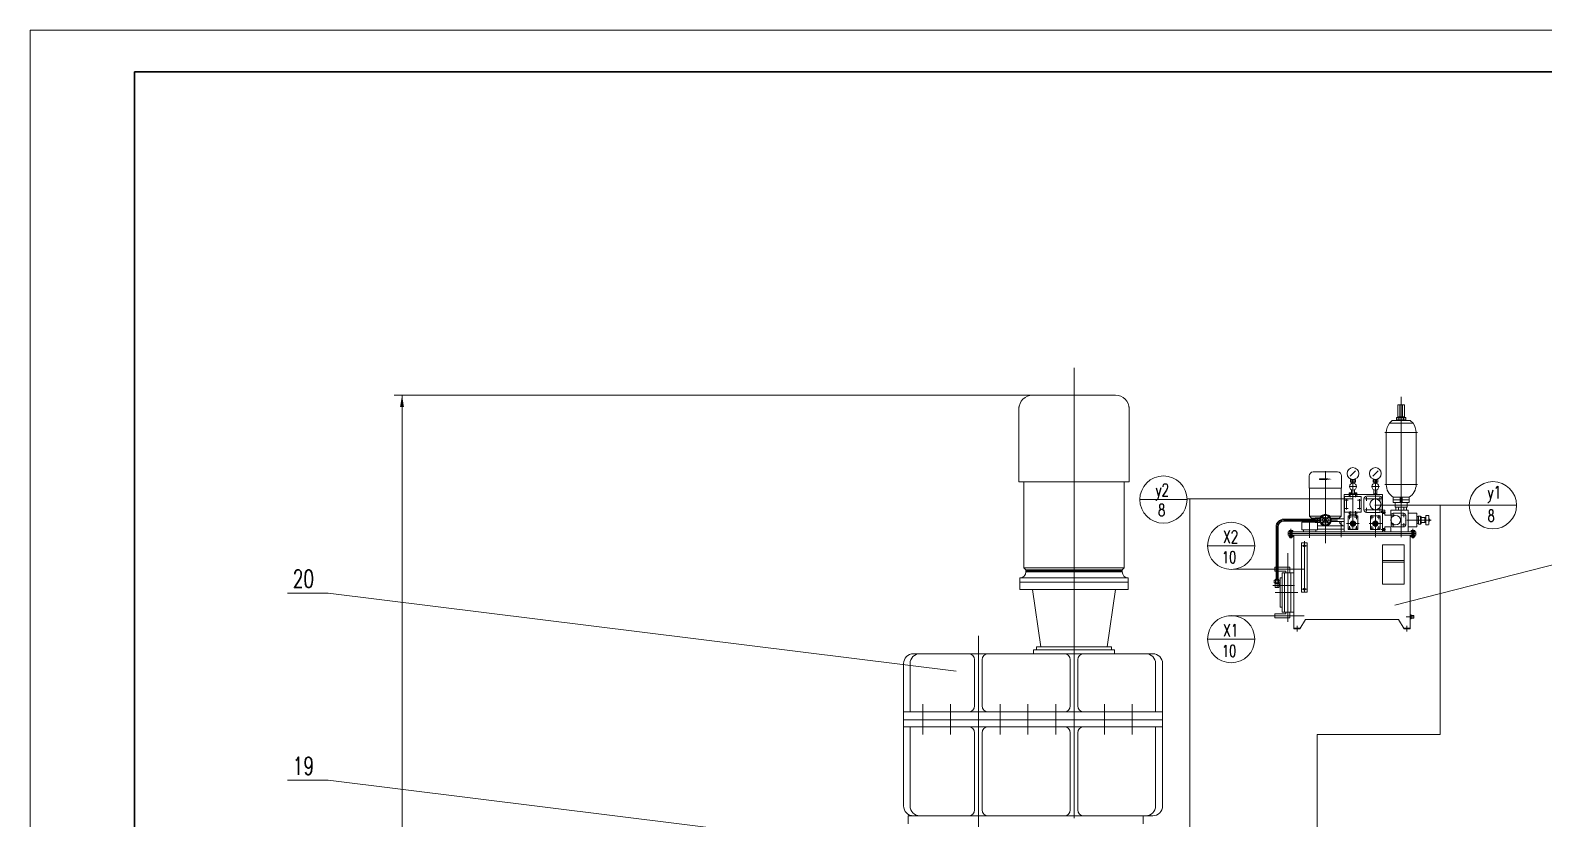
# Model space of a CAD drawing. Header units: millimetres. Extents: x -4 to 1185, y 4 to 845.
# Drawn here: x -4.2 to 358.7, y 656.1 to 845.2 of the extents above; entities that cross this region are included whole.
import ezdxf

# ---------------------------------------------------------------- set-up
doc = ezdxf.new("R2010")
doc.units = ezdxf.units.MM
doc.header["$LTSCALE"] = 20
for name, pattern in [('DASHDOT-M', [25, 20, -2, 1, -2]), ('DASHDOT-S', [13.5, 10, -1.5, 0.5, -1.5]), ('HIDDEN-M', [4.5, 3, -1.5]), ('LL$0$DASHDOT-M', [25, 20, -2, 1, -2]), ('LL$0$DASHDOT-S', [13.5, 10, -1.5, 0.5, -1.5]), ('YL-1$0$DASHDOT-M', [25, 20, -2, 1, -2]), ('YOU$0$DASHDOT-M', [25, 20, -2, 1, -2]), ('YOU$0$HIDDEN-M', [4.5, 3, -1.5])]:
    doc.linetypes.add(name, pattern=pattern)
doc.layers.get('0').update_dxf_attribs({"lineweight": 18})
for name, color, linetype, lineweight in [('A1', 4, 'Continuous', 18), ('DIM_TEXT', 7, 'Continuous', 18), ('LL$0$A1', 7, 'Continuous', 18), ('M1', 7, 'Continuous', 18), ('S1', 7, 'Continuous', 18), ('YL-1$0$A1', 7, 'Continuous', 18), ('YOU$0$A1', 7, 'Continuous', 18), ('剖面线层', 4, 'Continuous', 18), ('粗实线层', 7, 'Continuous', 35)]:
    doc.layers.add(name, color=color, linetype=linetype, lineweight=lineweight)
doc.styles.add('HZ', font='romand.shx', dxfattribs={"width": 0.7, "bigfont": 'hz.shx'})
doc.styles.add('ROMANS', font='romans.shx', dxfattribs={"width": 0.7, "bigfont": 'gbcbig.shx'})
doc.dimstyles.get("Standard").update_dxf_attribs({"dimtxt": 9, "dimasz": 2.5, "dimexe": 2, "dimexo": 0.5, "dimgap": 0.7, "dimtad": 1, "dimdec": 3, "dimrnd": 1, "dimdsep": 46, "dimtxsty": 'ROMANS', "dimcen": 0.09, "dimdle": 5, "dimadec": 0, "dimazin": 0, "dimtfac": 1, "dimtdec": 3, "dimtmove": 2, "dimatfit": 3, "dimfxl": 0, "dimtolj": 1, "dimarcsym": 0})

# ---------------------------------------------------------------- blocks, each defined once
blk = doc.blocks.new('*X3')
at = {"color": 0, "linetype": 'Continuous'}
for p, q in [((842.5, 562), (842.8, 562.3)), ((842.9, 562), (842.5, 562.3)), ((842.7, 562), (843, 562.3)), ((843, 562), (842.7, 562.3)), ((842.9, 562), (843.2, 562.3)), ((843.2, 562), (842.9, 562.3)), ((843.1, 562), (843.4, 562.3)), ((843.4, 562), (843.1, 562.3)), ((843.2, 562), (843.6, 562.3)), ((843.6, 562), (843.2, 562.3)), ((843.4, 562), (843.7, 562.3)), ((843.7, 562), (843.4, 562.3)), ((843.6, 562), (843.9, 562.3)), ((843.9, 562), (843.6, 562.3)), ((843.8, 562), (844.1, 562.3)), ((844.1, 562), (843.8, 562.3)), ((843.9, 562), (844.3, 562.3)), ((844.3, 562), (844, 562.3)), ((844.1, 562), (844.4, 562.3)), ((844.5, 562), (844.1, 562.3)), ((844.3, 562), (844.6, 562.3)), ((844.6, 562), (844.3, 562.3)), ((844.5, 562), (844.8, 562.3)), ((844.8, 562), (844.5, 562.3)), ((844.7, 562), (845, 562.3)), ((845, 562), (844.7, 562.3)), ((844.8, 562), (845.1, 562.3)), ((845.2, 562), (844.8, 562.3)), ((845, 562), (845.3, 562.3)), ((845.3, 562), (845, 562.3)), ((845.2, 562), (845.5, 562.3)), ((845.5, 562), (845.2, 562.3)), ((845.4, 562), (845.7, 562.3)), ((845.7, 562), (845.4, 562.3)), ((845.5, 562), (845.9, 562.3)), ((845.9, 562), (845.5, 562.3)), ((845.7, 562), (846, 562.3)), ((846, 562), (845.7, 562.3)), ((845.9, 562), (846.2, 562.3)), ((846.2, 562), (845.9, 562.3)), ((846.1, 562), (846.4, 562.3)), ((846.4, 562), (846.1, 562.3)), ((846.2, 562), (846.6, 562.3)), ((846.6, 562), (846.3, 562.3)), ((846.4, 562), (846.7, 562.3)), ((846.7, 562), (846.4, 562.3)), ((846.6, 562), (846.9, 562.3)), ((846.9, 562), (846.6, 562.3)), ((846.8, 562), (847.1, 562.3)), ((847.1, 562), (846.8, 562.3)), ((846.9, 562), (847.3, 562.3)), ((847.1, 562), (847.4, 562.3))]:
    blk.add_line(p, q, dxfattribs=at)
blk = doc.blocks.new('JI9')
at = {"layer": 'S1', "linetype": 'Continuous'}
blk.add_hatch(color=4, dxfattribs=at).paths.add_polyline_path([(8.3, 0), (4.4, -0.6), (4.4, 0.6)], flags=0)
at = {"color": 4, "linetype": 'Continuous'}
for p, q in [((0, -0.2), (0.3, 0.2)), ((0.3, -0.2), (0, 0.2)), ((0, 0), (0.1, 0.2)), ((0.2, -0.2), (0.5, 0.2)), ((0.5, -0.2), (0.2, 0.2)), ((0.2, -0.2), (0, 0))]:
    blk.add_line(p, q, dxfattribs=at)
at = {"layer": 'S1', "color": 4, "linetype": 'Continuous'}
for p, q in [((5.2, 0.2), (0, 0.2)), ((0, -0.2), (0, 0.2)), ((4.9, -0.2), (0, -0.2))]:
    blk.add_line(p, q, dxfattribs=at)
blk.add_blockref('*X3', (-842.4, -562.1), dxfattribs=at)
blk = doc.blocks.new('*X7')
at = {"layer": 'DIM_TEXT', "linetype": 'Continuous', "transparency": 16777216}
for points in [[(84.97, 757.67), (85.44, 754.83), (84.5, 754.83)], [(84.97, 128.19), (85.44, 131.02), (84.5, 131.02)]]:
    blk.add_hatch(color=0, dxfattribs=at).paths.add_polyline_path(points, flags=0)
at = {"layer": 'DIM_TEXT', "color": 0, "linetype": 'Continuous', "transparency": 16777216}
for p, q in [((245.62, 757.67), (83.08, 757.67)), ((84.97, 757.67), (84.97, 128.19)), ((166.06, 128.19), (83.08, 128.19))]:
    blk.add_line(p, q, dxfattribs=at)
at = {"layer": 'DIM_TEXT', "color": 0, "linetype": 'Continuous', "transparency": 16777216, "insert": (81.95, 442.93), "char_height": 5.096, "width": 25.9881, "attachment_point": 5, "rotation": 90, "style": 'HZ'}
blk.add_mtext('~13500', dxfattribs=at)

msp = doc.modelspace()

# ---------------------------------------------------------------- hatches: boundary and pattern name
at = {"linetype": 'Continuous'}
for points in [[(313.6052, 739.5251), (313.355, 739.1748), (313.2549, 739.2749)], [(318.984, 739.5251), (318.7338, 739.1748), (318.6337, 739.2749)]]:
    msp.add_hatch(color=4, dxfattribs=at).paths.add_polyline_path(points, flags=0)

# ---------------------------------------------------------------- linework, layer by layer
at = {"color": 4, "linetype": 'Continuous'}
for p, q in [((323.6951, 755.3723), (323.6951, 752.4619)), ((325.3465, 755.3723), (323.6951, 755.3723)), ((325.3465, 755.3723), (323.6951, 755.3723)), ((324.1642, 752.4619), (324.1642, 755.3723)), ((324.8774, 752.4619), (324.8774, 755.3723)), ((325.3465, 752.4619), (325.3465, 755.3723)), ((322.3713, 751.5977), (321.6859, 750.9233)), ((326.6703, 751.5977), (322.3713, 751.5977)), ((323.3765, 751.5977), (323.3765, 752.283)), ((323.3765, 752.283), (324.5208, 752.283)), ((323.3765, 751.9403), (324.5208, 751.9403)), ((323.6951, 752.4619), (325.3465, 752.4619)), ((323.6951, 751.5977), (325.3465, 751.5977)), ((323.9494, 751.5977), (323.9494, 752.4619)), ((325.6651, 752.283), (324.5208, 752.283)), ((325.6651, 751.9403), (324.5208, 751.9403)), ((325.0922, 751.5977), (325.0922, 752.4619)), ((325.6651, 751.5977), (325.6651, 752.283)), ((327.3557, 750.9233), (326.6703, 751.5977)), ((320.9349, 748.7274), (320.9349, 736.2455)), ((321.6578, 750.9233), (327.3557, 750.9233)), ((328.1067, 736.2455), (328.1067, 748.7274)), ((302.463, 738.3099), (302.463, 735.4094)), ((309.275, 739.283), (303.4361, 739.283)), ((310.2481, 735.4094), (310.2481, 738.3099)), ((312.317, 738.2369), (313.6052, 739.5251)), ((313.6052, 739.5251), (312.317, 738.2369)), ((312.4657, 737.4429), (312.389, 737.3987)), ((312.389, 737.3987), (312.389, 736.8832)), ((312.389, 736.8832), (312.4657, 736.839)), ((312.9611, 737.4429), (312.4657, 737.4429)), ((312.4657, 736.839), (312.9611, 736.839)), ((312.6308, 737.4429), (313.2914, 737.4429)), ((312.6751, 737.3987), (312.6751, 736.8832)), ((312.678, 737.4429), (312.678, 736.4993)), ((313.4565, 737.4429), (312.9611, 737.4429)), ((312.9611, 736.839), (313.4565, 736.839)), ((313.2442, 736.4993), (313.2442, 737.4429)), ((313.2471, 737.3987), (313.2471, 736.8832)), ((313.5332, 737.3987), (313.4565, 737.4429)), ((313.4565, 736.839), (313.5332, 736.8832)), ((313.5332, 736.8832), (313.5332, 737.3987)), ((318.984, 739.5251), (317.6958, 738.2369)), ((317.6958, 738.2369), (318.984, 739.5251)), ((317.8445, 737.4429), (317.7678, 737.3987)), ((317.7678, 737.3987), (317.7678, 736.8832)), ((317.7678, 736.8832), (317.8445, 736.839)), ((318.3399, 737.4429), (317.8445, 737.4429)), ((317.8445, 736.839), (318.3399, 736.839)), ((318.0096, 737.4429), (318.6702, 737.4429)), ((318.0539, 737.3987), (318.0539, 736.8832)), ((318.0568, 737.4429), (318.0568, 736.4993)), ((318.8353, 737.4429), (318.3399, 737.4429)), ((318.3399, 736.839), (318.8353, 736.839)), ((318.623, 736.4993), (318.623, 737.4429)), ((318.6259, 737.3987), (318.6259, 736.8832)), ((318.912, 737.3987), (318.8353, 737.4429)), ((318.8353, 736.839), (318.912, 736.8832)), ((318.912, 736.8832), (318.912, 737.3987)), ((302.463, 735.4094), (310.2481, 735.4094)), ((302.5809, 728.667), (302.5809, 735.4094)), ((310.1301, 728.667), (310.1301, 735.4094)), ((320.0385, 733.857), (310.8379, 733.857)), ((310.8379, 733.857), (310.8379, 724.8924)), ((312.9611, 733.3852), (310.9558, 733.3852)), ((310.9558, 733.3852), (310.9558, 729.6106)), ((312.3241, 733.3852), (311.9703, 733.3852)), ((312.0174, 734.2345), (312.0174, 733.857)), ((312.0174, 734.2345), (312.6308, 734.2345)), ((312.0174, 733.857), (313.9047, 733.857)), ((312.0174, 733.857), (312.0174, 733.3852)), ((312.5836, 734.0458), (312.5836, 735.01)), ((312.9611, 734.0458), (312.5836, 734.0458)), ((312.6308, 734.2345), (312.6308, 733.857)), ((312.6308, 734.0458), (312.6308, 733.857)), ((312.678, 734.0458), (312.678, 733.857)), ((313.3386, 734.0458), (312.9611, 734.0458)), ((313.9519, 733.3852), (312.9611, 733.3852)), ((313.2442, 733.857), (313.2442, 734.0458)), ((313.2914, 734.2345), (313.9047, 734.2345)), ((313.2914, 734.2345), (313.2914, 733.857)), ((313.2914, 733.857), (313.2914, 734.0458)), ((313.3386, 734.0458), (313.3386, 735.01)), ((314.9664, 733.3852), (313.5981, 733.3852)), ((313.9047, 734.2345), (313.9047, 733.857)), ((313.9047, 733.857), (313.9047, 733.3852)), ((314.9664, 733.3852), (314.9664, 729.6106)), ((317.9624, 734.0458), (317.9624, 735.01)), ((318.3399, 734.0458), (317.9624, 734.0458)), ((318.0096, 734.0458), (318.0096, 733.857)), ((318.0096, 733.857), (318.6702, 733.857)), ((318.0568, 734.0458), (318.0568, 733.857)), ((318.7174, 734.0458), (318.3399, 734.0458)), ((318.623, 733.857), (318.623, 734.0458)), ((318.6702, 733.857), (318.6702, 734.0458)), ((318.7174, 734.0458), (318.7174, 735.01)), ((320.0385, 724.8924), (320.0385, 733.857)), ((326.4081, 733.1965), (322.6335, 733.1965)), ((322.6335, 733.1965), (322.6335, 731.9697)), ((324.288, 731.9697), (324.288, 733.1965)), ((324.7536, 731.9697), (324.7536, 733.1965)), ((326.4081, 731.9697), (326.4081, 733.1965)), ((312.9611, 729.6106), (310.9558, 729.6106)), ((312.0174, 729.1388), (312.0174, 729.6106)), ((314.9664, 729.6106), (312.9611, 729.6106)), ((313.9047, 729.1388), (313.9047, 729.6106)), ((320.0385, 730.0824), (320.0385, 724.8924)), ((320.6047, 730.0824), (320.0385, 730.0824)), ((320.0385, 729.7286), (320.0385, 729.3039)), ((320.6047, 730.0824), (320.6047, 728.9029)), ((320.6047, 729.3039), (320.6047, 729.7286)), ((326.1722, 730.0824), (322.0201, 730.0824)), ((322.0201, 730.0824), (322.0201, 728.9029)), ((322.6335, 732.5831), (326.4081, 732.5831)), ((326.4081, 731.9697), (322.6335, 731.9697)), ((323.1053, 731.9697), (323.1053, 730.7902)), ((323.1053, 730.7902), (325.9363, 730.7902)), ((323.2759, 730.0824), (323.2759, 730.7902)), ((325.7658, 730.7902), (323.2759, 730.7902)), ((323.8839, 730.0824), (323.8839, 730.7902)), ((325.1578, 730.0824), (325.1578, 730.7902)), ((325.7658, 730.0824), (325.7658, 730.7902)), ((325.9363, 730.7902), (325.9363, 731.9697)), ((326.1722, 724.8924), (326.1722, 730.0824)), ((328.2954, 729.3747), (326.1722, 729.3747)), ((326.1722, 729.3747), (326.1722, 726.0719)), ((328.2954, 726.0719), (328.2954, 729.3747)), ((294.5195, 713.3484), (294.5195, 726.0719)), ((294.9913, 713.3484), (294.9913, 726.0719)), ((303.8767, 727.9592), (296.4068, 727.9592)), ((303.8767, 727.4874), (296.4068, 727.4874)), ((300.6936, 727.2515), (300.6936, 725.3642)), ((304.4682, 727.2515), (300.6936, 727.2515)), ((302.5809, 728.667), (305.3324, 728.667)), ((303.0528, 728.1951), (302.5809, 728.667)), ((303.8671, 728.1951), (303.0528, 728.1951)), ((303.0528, 727.9592), (303.0528, 728.1951)), ((303.0528, 727.4874), (303.0528, 727.2515)), ((303.8767, 728.0536), (303.7255, 728.0536)), ((303.8767, 727.393), (303.7255, 727.393)), ((304.4682, 725.3642), (304.4682, 727.2515)), ((304.4682, 726.3078), (310.8379, 726.3078)), ((307.3787, 728.667), (310.1301, 728.667)), ((309.6583, 728.1951), (307.665, 728.1951)), ((310.8379, 728.0536), (307.7077, 728.0536)), ((310.8379, 727.393), (307.7077, 727.393)), ((309.6583, 728.1951), (310.1301, 728.667)), ((309.6583, 728.0536), (309.6583, 728.1951)), ((312.0174, 729.1388), (313.9047, 729.1388)), ((322.0201, 728.9029), (320.6047, 728.9029)), ((320.6047, 726.0719), (320.6047, 724.8924)), ((320.6047, 726.0719), (322.0201, 726.0719)), ((322.0201, 726.0719), (322.0201, 724.8924)), ((326.1722, 726.0719), (328.2954, 726.0719)), ((328.5785, 726.874), (328.5785, 728.5726)), ((328.6965, 726.7561), (328.6965, 728.6905)), ((329.1683, 726.7561), (329.1683, 728.6905)), ((329.2863, 727.1335), (329.2863, 728.3131)), ((330.2299, 728.3131), (330.2299, 727.1335)), ((330.2771, 727.4874), (330.2771, 727.9592)), ((330.4658, 728.8557), (330.4658, 726.5909)), ((297.3909, 724.8924), (297.3909, 724.5149)), ((297.3909, 724.5149), (297.3909, 724.8924)), ((304.2795, 724.8924), (297.3909, 724.8924)), ((301.5193, 724.5149), (297.3909, 724.5149)), ((297.3909, 724.5149), (297.3909, 724.1374)), ((297.3909, 724.1374), (297.3909, 724.5149)), ((297.3909, 724.5149), (297.8627, 724.5149)), ((298.8063, 724.1374), (297.3909, 724.1374)), ((297.6627, 725.1606), (297.7211, 725.1943)), ((297.6627, 724.9207), (297.6627, 725.1606)), ((298.0986, 724.9207), (297.6627, 724.9207)), ((297.6627, 724.1037), (297.7211, 724.1374)), ((297.6627, 723.7748), (297.6627, 724.1037)), ((297.7211, 723.7411), (297.6627, 723.7748)), ((297.7211, 725.1943), (298.4761, 725.1943)), ((297.7211, 724.1374), (298.0986, 724.1374)), ((298.0986, 723.7411), (297.7211, 723.7411)), ((297.7589, 724.9207), (297.7589, 724.8924)), ((297.7589, 724.8924), (298.4383, 724.8924)), ((297.8627, 723.7411), (297.8627, 723.4769)), ((297.8627, 723.4769), (298.3345, 723.4769)), ((297.8627, 723.4769), (297.8922, 723.4474)), ((297.8807, 725.1606), (297.8807, 724.9207)), ((297.8807, 724.1037), (297.8807, 723.7748)), ((297.8922, 723.7411), (297.8922, 723.4769)), ((297.8922, 723.4769), (297.8922, 723.4474)), ((297.8922, 723.4474), (298.305, 723.4474)), ((298.5345, 724.9207), (298.0986, 724.9207)), ((298.4761, 723.7411), (298.0986, 723.7411)), ((298.305, 723.7411), (298.305, 723.4769)), ((298.305, 723.4769), (298.305, 723.4474)), ((298.305, 723.4474), (298.3345, 723.4769)), ((298.3165, 725.1606), (298.3165, 724.9207)), ((298.3165, 724.1037), (298.3165, 723.7748)), ((298.3345, 723.4769), (298.3345, 723.7411)), ((298.4383, 724.8924), (298.4383, 724.9207)), ((298.4761, 725.1943), (298.5345, 725.1606)), ((298.4761, 724.1374), (298.5345, 724.1037)), ((298.5345, 723.7748), (298.4761, 723.7411)), ((298.5345, 725.1606), (298.5345, 724.9207)), ((298.5345, 724.1037), (298.5345, 723.7748)), ((298.8063, 724.1374), (298.8063, 710.3601)), ((302.0147, 722.2501), (300.5993, 722.2501)), ((300.5993, 722.2501), (300.5993, 710.4545)), ((304.4682, 725.3642), (300.6936, 725.3642)), ((300.6936, 724.8924), (304.4682, 724.8924)), ((301.101, 724.8924), (301.101, 725.3642)), ((303.6425, 724.8924), (301.5193, 724.8924)), ((318.3399, 724.5149), (301.5193, 724.5149)), ((302.0147, 710.4545), (302.0147, 722.2501)), ((304.0609, 724.8924), (304.0609, 725.3642)), ((310.8379, 725.5765), (304.4682, 725.5765)), ((328.0595, 724.8924), (304.4682, 724.8924)), ((310.8379, 724.8924), (320.0385, 724.8924)), ((324.5208, 724.5149), (317.0188, 724.5149)), ((320.0385, 725.2462), (320.0385, 725.6709)), ((320.0385, 724.8924), (320.6047, 724.8924)), ((320.6047, 725.6709), (320.6047, 725.2462)), ((322.0201, 724.8924), (326.1722, 724.8924)), ((327.1159, 724.5149), (324.5208, 724.5149)), ((326.644, 724.1374), (328.0595, 724.1374)), ((326.644, 724.1374), (326.644, 704.5095)), ((326.9743, 725.1943), (326.9159, 725.1606)), ((326.9159, 725.1606), (326.9159, 724.9207)), ((326.9159, 724.9207), (327.3518, 724.9207)), ((326.9743, 724.1374), (326.9159, 724.1037)), ((326.9159, 724.1037), (326.9159, 723.7748)), ((326.9159, 723.7748), (326.9743, 723.7411)), ((327.7292, 725.1943), (326.9743, 725.1943)), ((327.3518, 724.1374), (326.9743, 724.1374)), ((326.9743, 723.7411), (327.3518, 723.7411)), ((327.0121, 724.8924), (327.0121, 724.9207)), ((327.6915, 724.8924), (327.0121, 724.8924)), ((327.1159, 723.4769), (327.1159, 723.7411)), ((327.5877, 723.4769), (327.1159, 723.4769)), ((327.1453, 723.4474), (327.1159, 723.4769)), ((327.1338, 725.1606), (327.1338, 724.9207)), ((327.1338, 724.1037), (327.1338, 723.7748)), ((327.1453, 723.7411), (327.1453, 723.4769)), ((327.1453, 723.4769), (327.1453, 723.4474)), ((327.5582, 723.4474), (327.1453, 723.4474)), ((327.3518, 724.9207), (327.7876, 724.9207)), ((327.3518, 723.7411), (327.7292, 723.7411)), ((327.5582, 723.7411), (327.5582, 723.4769)), ((327.5877, 723.4769), (327.5582, 723.4474)), ((327.5582, 723.4769), (327.5582, 723.4474)), ((327.5697, 725.1606), (327.5697, 724.9207)), ((327.5697, 724.1037), (327.5697, 723.7748)), ((328.0595, 724.5149), (327.5877, 724.5149)), ((327.5877, 723.7411), (327.5877, 723.4769)), ((327.7876, 725.1606), (327.7292, 725.1943)), ((327.7876, 724.1037), (327.7292, 724.1374)), ((327.7292, 723.7411), (327.7876, 723.7748)), ((327.7876, 724.9207), (327.7876, 725.1606)), ((327.7876, 723.7748), (327.7876, 724.1037)), ((328.0595, 724.5149), (328.0595, 724.8924)), ((328.0595, 724.1374), (328.0595, 724.5149)), ((320.0385, 721.7783), (325.2286, 721.7783)), ((320.0385, 721.7783), (320.0385, 712.3418)), ((325.2286, 721.7783), (325.2286, 712.3418)), ((294.2532, 716.3995), (294.5195, 716.3995)), ((294.2532, 716.3995), (294.2532, 715.4558)), ((294.2532, 715.4558), (294.5195, 715.4558)), ((294.9913, 716.3995), (297.7919, 716.3995)), ((294.9913, 715.4558), (296.8483, 715.4558)), ((295.9754, 715.0784), (295.9754, 705.6419)), ((298.8063, 715.0784), (295.9754, 715.0784)), ((296.5416, 715.0784), (296.5416, 705.6419)), ((296.8483, 715.0784), (296.8483, 715.4558)), ((297.7919, 715.0784), (297.7919, 716.3995)), ((298.0986, 715.0784), (298.0986, 705.6419)), ((320.0385, 718.0589), (325.2286, 718.0589)), ((320.0385, 717.6217), (325.2286, 717.6217)), ((294.1892, 713.3484), (294.1016, 713.2979)), ((294.1016, 713.2979), (294.1016, 712.7007)), ((294.1016, 712.7007), (294.1892, 712.6501)), ((294.7554, 713.3484), (294.1892, 713.3484)), ((294.1892, 712.6501), (294.7554, 712.6501)), ((295.2272, 712.6501), (294.2836, 712.6501)), ((294.2836, 712.4833), (294.2836, 711.5397)), ((294.2836, 712.4833), (295.2272, 712.4833)), ((294.2836, 711.5397), (295.2272, 711.5397)), ((294.3669, 712.4833), (294.3669, 712.6501)), ((294.4285, 712.939), (294.4285, 713.5361)), ((294.4285, 713.5361), (295.0823, 713.5361)), ((294.4285, 712.7007), (294.4285, 713.2979)), ((295.3216, 713.3484), (294.7554, 713.3484)), ((294.7554, 712.6501), (295.3216, 712.6501)), ((295.0823, 712.939), (295.0823, 713.5361)), ((295.0823, 712.7007), (295.0823, 713.2979)), ((295.1439, 712.4833), (295.1439, 712.6501)), ((295.2272, 711.5397), (295.2272, 712.4833)), ((295.5036, 712.3418), (295.2272, 712.3418)), ((295.5036, 712.2975), (295.2272, 712.2975)), ((295.5036, 711.7255), (295.2272, 711.7255)), ((295.5036, 711.6812), (295.2272, 711.6812)), ((295.4092, 713.2979), (295.3216, 713.3484)), ((295.3216, 712.6501), (295.4092, 712.7007)), ((295.4092, 712.7007), (295.4092, 713.2979)), ((295.5036, 713.8988), (295.5036, 706.8214)), ((295.9754, 713.8988), (295.5036, 713.8988)), ((295.5036, 713.6629), (295.5036, 707.0574)), ((295.9754, 706.8214), (295.9754, 713.8988)), ((320.0385, 712.3418), (325.2286, 712.3418)), ((298.8063, 710.3601), (298.8063, 701.6314)), ((302.0147, 710.4545), (300.5993, 710.4545)), ((294.2532, 704.3208), (294.2532, 705.2644)), ((294.2532, 705.2644), (296.8483, 705.2644)), ((294.2532, 704.3208), (297.7919, 704.3208)), ((295.5036, 706.8214), (295.9754, 706.8214)), ((298.8063, 705.6419), (295.9754, 705.6419)), ((296.8483, 705.6419), (296.8483, 705.2644)), ((297.7919, 705.6419), (297.7919, 704.3208)), ((326.8799, 705.0049), (326.644, 705.0049)), ((326.644, 704.7926), (326.8799, 704.7926)), ((326.644, 704.5095), (326.644, 701.6314)), ((326.644, 704.2264), (326.8799, 704.2264)), ((326.644, 704.0141), (326.8799, 704.0141)), ((326.8799, 704.0141), (326.8799, 705.0049)), ((327.5877, 704.8398), (326.8799, 704.8398)), ((326.8799, 704.8398), (326.8799, 704.1792)), ((326.8799, 704.1792), (327.5877, 704.1792)), ((327.5877, 704.1792), (327.5877, 704.8398)), ((300.2218, 701.6314), (298.8063, 701.6314)), ((300.2218, 701.6314), (301.5429, 703.9196)), ((301.5429, 703.9196), (323.9074, 703.9196)), ((325.2286, 701.6314), (323.9074, 703.9196)), ((326.644, 701.6314), (325.2286, 701.6314))]:
    msp.add_line(p, q, dxfattribs=at)
at = {"color": 1, "linetype": 'Continuous'}
for p, q in [((324.5208, 724.8924), (324.5208, 757.2587)), ((312.9611, 734.904), (312.9611, 737.4655)), ((312.9611, 737.4429), (312.9611, 731.4979)), ((312.9611, 734.8361), (312.9611, 736.6526)), ((318.3399, 734.904), (318.3399, 737.4655)), ((318.3399, 737.4429), (318.3399, 732.7122)), ((318.3399, 734.8361), (318.3399, 736.6526)), ((313.8208, 735.7443), (312.0514, 735.7443)), ((312.0528, 735.7443), (313.8694, 735.7443)), ((312.1364, 735.7443), (313.9086, 735.7443)), ((312.3241, 734.3158), (312.3241, 733.1965)), ((312.9611, 732.9927), (312.9611, 736.1763)), ((312.9611, 728.8348), (312.9611, 734.0834)), ((313.5981, 734.3158), (313.5981, 733.1965)), ((319.1996, 735.7443), (317.4303, 735.7443)), ((317.4316, 735.7443), (319.2482, 735.7443)), ((317.5152, 735.7443), (319.2874, 735.7443)), ((318.3399, 732.9927), (318.3399, 736.1763)), ((318.3399, 723.6532), (318.3399, 733.857)), ((311.6648, 732.5005), (311.1198, 732.5005)), ((311.6648, 730.4953), (311.1198, 730.4953)), ((311.3923, 732.2528), (311.3923, 732.773)), ((311.3923, 732.2528), (311.3923, 730.2228)), ((311.64, 732.5005), (311.8298, 732.5005)), ((311.64, 730.4953), (311.8333, 730.4953)), ((312.3241, 728.6717), (312.3241, 729.8575)), ((313.5981, 728.6717), (313.5981, 729.8575)), ((314.0613, 732.5005), (314.8024, 732.5005)), ((314.0808, 730.4953), (314.8024, 730.4953)), ((314.5299, 732.2528), (314.5299, 732.773)), ((314.5299, 732.2528), (314.5299, 730.2228)), ((315.9619, 732.819), (316.3771, 732.819)), ((315.9619, 730.1768), (316.3771, 730.1768)), ((319.3307, 732.819), (316.1695, 732.819)), ((316.1695, 730.1768), (319.3307, 730.1768)), ((320.7953, 729.5162), (319.7282, 729.5162)), ((296.4068, 727.7233), (303.6652, 727.7233)), ((317.4691, 726.874), (320.0385, 726.874)), ((322.3551, 728.9029), (322.7703, 728.9029)), ((322.3551, 726.5437), (322.7703, 726.5437)), ((322.5627, 729.1105), (322.5627, 728.6953)), ((322.5627, 726.3361), (322.5627, 726.7513)), ((325.3654, 728.9029), (324.9502, 728.9029)), ((325.3654, 726.5437), (324.9502, 726.5437)), ((325.1578, 726.3361), (325.1578, 726.7513)), ((320.7953, 725.4585), (319.7282, 725.4585))]:
    msp.add_line(p, q, dxfattribs=at)
at = {"color": 1, "linetype": 'DASHDOT-S'}
for p, q in [((324.5208, 744.0673), (324.5208, 751.9563)), ((320.5764, 748.7274), (328.4653, 748.7274)), ((324.5208, 732.301), (324.5208, 740.19)), ((320.5764, 736.2455), (328.4653, 736.2455)), ((302.5809, 723.4871), (302.5809, 727.2412)), ((310.1301, 723.6208), (310.1301, 727.4922)), ((298.0986, 723.6572), (298.0986, 725.6485)), ((327.3518, 723.6572), (327.3518, 725.6485)), ((300.5993, 721.5424), (302.0147, 721.5424)), ((301.307, 721.2569), (301.307, 721.8278)), ((301.0216, 711.1622), (301.5925, 711.1622))]:
    msp.add_line(p, q, dxfattribs=at)
at = {"color": 1, "linetype": 'DASHDOT-M'}
for p, q in [((306.3555, 739.4482), (306.3555, 724.0195)), ((306.3555, 722.2242), (306.3555, 729.6739)), ((324.5208, 723.6532), (324.5208, 729.4478)), ((294.7554, 711.5397), (294.7554, 726.0719)), ((301.307, 710.4545), (301.307, 722.6694)), ((297.3201, 719.7966), (297.3201, 710.3601)), ((298.2944, 715.9277), (293.1279, 715.9277)), ((298.9479, 712.0115), (293.7892, 712.0115)), ((297.3201, 712.8004), (297.3201, 703.3638)), ((299.7082, 710.3601), (294.3054, 710.3601)), ((300.5993, 711.1622), (302.0147, 711.1622)), ((298.2944, 704.7926), (293.1279, 704.7926)), ((325.7479, 704.5095), (327.5877, 704.5095)), ((299.5848, 702.3801), (299.5848, 701.0205)), ((325.8655, 702.3801), (325.8655, 701.0205))]:
    msp.add_line(p, q, dxfattribs=at)
at = {"color": 6, "linetype": 'Continuous'}
for p, q in [((312.1614, 734.2345), (312.1614, 734.0458)), ((312.3241, 733.9526), (312.1614, 734.0458)), ((312.2501, 734.2345), (312.2501, 734.0458)), ((312.4869, 734.0458), (312.3241, 733.9526)), ((312.3982, 734.2345), (312.3982, 734.0458)), ((312.4869, 734.2345), (312.4869, 734.0458)), ((313.4353, 734.2345), (313.4353, 734.0458)), ((313.5981, 733.9526), (313.4353, 734.0458)), ((313.524, 734.2345), (313.524, 734.0458)), ((313.7608, 734.0458), (313.5981, 733.9526)), ((313.6721, 734.2345), (313.6721, 734.0458)), ((313.7608, 734.2345), (313.7608, 734.0458)), ((314.4709, 733.857), (313.9047, 733.857)), ((318.6938, 733.857), (317.986, 733.857)), ((318.6702, 733.857), (318.0096, 733.857)), ((318.623, 733.857), (318.0568, 733.857)), ((310.8379, 731.1204), (310.8379, 730.5543)), ((320.6047, 729.7286), (320.0385, 729.7286)), ((310.8379, 728.0772), (310.8379, 727.3694)), ((310.8379, 728.0536), (310.8379, 727.393)), ((310.8379, 728.0064), (310.8379, 727.4402)), ((320.0385, 729.3039), (320.6047, 729.3039)), ((312.678, 724.8924), (313.2442, 724.8924)), ((320.0385, 725.6709), (320.6047, 725.6709)), ((320.6047, 725.2462), (320.0385, 725.2462))]:
    msp.add_line(p, q, dxfattribs=at)
at = {"color": 1, "linetype": 'YL-1$0$DASHDOT-M'}
for p, q in [((314.4665, 726.8742), (311.4514, 726.8742)), ((319.8453, 726.874), (316.8302, 726.874))]:
    msp.add_line(p, q, dxfattribs=at)
at = {"color": 6, "linetype": 'HIDDEN-M'}
for p, q in [((297.8155, 724.8924), (297.8155, 724.1374)), ((297.8627, 724.8924), (297.8627, 724.1374)), ((297.8627, 724.68), (298.3345, 724.68)), ((297.8922, 724.68), (297.8922, 724.1374)), ((298.0986, 724.1374), (298.4761, 724.1374)), ((298.305, 724.68), (298.305, 724.1374)), ((298.3345, 724.1374), (298.3345, 724.8924)), ((298.3817, 724.1374), (298.3817, 724.8924)), ((303.2887, 725.4349), (303.2887, 725.4349)), ((304.2795, 724.5149), (303.6425, 724.5149)), ((327.0687, 724.1374), (327.0687, 724.8924)), ((327.1159, 724.1374), (327.1159, 724.8924)), ((327.5877, 724.68), (327.1159, 724.68)), ((327.1453, 724.68), (327.1453, 724.1374)), ((327.7292, 724.1374), (327.3518, 724.1374)), ((327.5582, 724.68), (327.5582, 724.1374)), ((327.5877, 724.8924), (327.5877, 724.1374)), ((327.6349, 724.8924), (327.6349, 724.1374)), ((327.6915, 724.9207), (327.6915, 724.8924)), ((300.3035, 701.7729), (298.9479, 701.7729)), ((326.5025, 701.7729), (325.1468, 701.7729))]:
    msp.add_line(p, q, dxfattribs=at)
at = {"color": 7, "linetype": 'Continuous'}
for p, q in [((326.644, 704.8398), (326.8799, 704.8398)), ((326.644, 704.1792), (326.8799, 704.1792))]:
    msp.add_line(p, q, dxfattribs=at)
at = {"color": 4, "linetype": 'Continuous'}
for centre, radius in [((312.9611, 738.881), 1.4155), ((318.3399, 738.881), 1.4155), ((312.9611, 726.874), 0.2123), ((318.3399, 726.874), 0.2123), ((318.3399, 726.8738), 0.2123), ((323.1997, 727.7233), 1.1324), ((301.307, 721.5424), 0.2595), ((301.307, 711.1622), 0.2595)]:
    msp.add_circle(centre, radius, dxfattribs=at)
for centre, radius, start, end in [((324.5208, 748.7274), 3.5859, 142.238915, 180), ((324.5208, 748.7274), 3.5859, 0, 37.761085), ((303.4361, 738.3099), 0.9731, 90, 180), ((309.275, 738.3099), 0.9731, 0, 90), ((312.5321, 737.1897), 0.2532, 55.615753, 124.384247), ((312.5321, 737.0922), 0.2532, 235.615753, 304.384247), ((312.9611, 736.4963), 0.9466, 72.412046, 107.587954), ((312.9611, 737.7856), 0.9466, 252.412046, 287.587954), ((313.3901, 737.1897), 0.2532, 55.615753, 124.384247), ((313.3901, 737.0922), 0.2532, 235.615753, 304.384247), ((317.9109, 737.1897), 0.2532, 55.615753, 124.384247), ((317.9109, 737.0922), 0.2532, 235.615753, 304.384247), ((318.3399, 736.4963), 0.9466, 72.412046, 107.587954), ((318.3399, 737.7856), 0.9466, 252.412046, 287.587954), ((318.7689, 737.1897), 0.2532, 55.615753, 124.384247), ((318.7689, 737.0922), 0.2532, 235.615753, 304.384247), ((312.9611, 735.7443), 0.8257, 90, 270), ((312.9611, 735.7443), 0.8257, 270, 90), ((318.3399, 735.7443), 0.8257, 90, 270), ((318.3399, 735.7443), 0.8257, 270, 90), ((324.5208, 736.2455), 3.5859, 180, 238.243136), ((324.5208, 736.2455), 3.5859, 301.756864, 0), ((296.4068, 726.0719), 1.8873, 90, 180), ((296.4068, 726.0719), 1.4155, 90, 180), ((311.0738, 727.7233), 1.4155, 193.493399, 260.405932), ((297.7717, 725.0014), 0.1929, 55.615753, 124.384247), ((297.7717, 723.9445), 0.1929, 55.615753, 124.384247), ((297.7717, 723.934), 0.1929, 235.615753, 304.384247), ((298.0986, 724.4731), 0.7212, 72.412046, 107.587954), ((298.0986, 724.4623), 0.7212, 252.412046, 287.587954), ((298.4255, 725.0014), 0.1929, 55.615753, 124.384247), ((298.4255, 723.9445), 0.1929, 55.615753, 124.384247), ((298.4255, 723.934), 0.1929, 235.615753, 304.384247), ((327.0249, 725.0014), 0.1929, 55.615753, 124.384247), ((327.0249, 723.9445), 0.1929, 55.615753, 124.384247), ((327.0249, 723.934), 0.1929, 235.615753, 304.384247), ((327.3518, 724.4731), 0.7212, 72.412046, 107.587954), ((327.3518, 724.4623), 0.7212, 252.412046, 287.587954), ((327.6787, 725.0014), 0.1929, 55.615753, 124.384247), ((327.6787, 723.9445), 0.1929, 55.615753, 124.384247), ((327.6787, 723.934), 0.1929, 235.615753, 304.384247), ((294.2651, 713.059), 0.2894, 55.615753, 124.384247), ((294.2651, 712.9395), 0.2894, 235.615753, 304.384247), ((294.7554, 712.2666), 1.0818, 72.412046, 107.587954), ((294.7554, 713.7319), 1.0818, 252.412046, 287.587954), ((295.2457, 713.059), 0.2894, 55.615753, 124.384247), ((295.2457, 712.9395), 0.2894, 235.615753, 304.384247)]:
    msp.add_arc(centre, radius, start, end, dxfattribs=at)
at = {"color": 6, "linetype": 'Continuous'}
for centre, radius, start, end in [((312.2057, 734.1644), 0.1267, 249.499218, 290.500782), ((312.3241, 734.2549), 0.2218, 250.50271, 289.49729), ((312.4425, 734.1644), 0.1267, 249.499218, 290.500782), ((313.4797, 734.1644), 0.1267, 249.499218, 290.500782), ((313.5981, 734.2549), 0.2218, 250.50271, 289.49729), ((313.7165, 734.1644), 0.1267, 249.499218, 290.500782)]:
    msp.add_arc(centre, radius, start, end, dxfattribs=at)
at = {"color": 1, "linetype": 'DASHDOT-M'}
msp.add_arc((296.4068, 726.0719), 1.6514, 90, 180, dxfattribs=at)
at = {"color": 6, "linetype": 'HIDDEN-M'}
for centre in [(298.0986, 723.4162), (327.3518, 723.4162)]:
    msp.add_arc(centre, 0.7212, 72.412046, 107.587954, dxfattribs=at)
at = {"layer": 'A1', "color": 1, "linetype": 'DASHDOT-M'}
for p, q in [((246.0922, 656.2222), (246.0922, 764.2361)), ((223.1485, 643.4799), (223.1485, 699.94)), ((209.8244, 676.3104), (209.8244, 683.5637)), ((216.4728, 676.3104), (216.4728, 683.5637)), ((228.3941, 676.3104), (228.3941, 683.5637)), ((235.0425, 676.3104), (235.0425, 683.5637)), ((241.6909, 676.3104), (241.6909, 683.5637)), ((253.383, 676.3104), (253.383, 683.5637)), ((260.0314, 676.3104), (260.0314, 683.5637)), ((223.1485, 530.1852), (223.1485, 656.8231))]:
    msp.add_line(p, q, dxfattribs=at)
at = {"layer": 'A1', "color": 4, "linetype": 'Continuous'}
for p, q in [((232.8811, 754.8344), (232.8811, 736.8579)), ((256.0005, 757.6654), (236.1838, 757.6654)), ((259.3033, 736.8579), (259.3033, 754.8344)), ((232.8811, 736.8579), (259.3033, 736.8579)), ((234.0606, 716.2391), (234.0606, 736.8579)), ((258.1237, 716.2391), (258.1237, 736.8579)), ((234.0606, 716.2391), (258.1237, 716.2391)), ((234.5324, 715.7673), (234.0606, 716.2391)), ((257.6519, 715.7673), (234.5324, 715.7673)), ((234.5324, 715.2955), (234.5324, 715.7673)), ((234.5324, 715.5314), (257.6519, 715.5314)), ((257.6519, 715.2955), (234.5324, 715.2955)), ((257.6519, 715.7673), (258.1237, 716.2391)), ((257.6519, 715.7673), (258.1237, 716.2391)), ((257.6519, 715.2955), (257.6519, 715.7673)), ((257.6519, 715.2955), (257.6519, 715.7673)), ((233.117, 713.88), (259.0674, 713.88)), ((233.117, 712.842), (233.117, 713.88)), ((259.0674, 712.842), (233.117, 712.842)), ((259.0674, 712.842), (233.117, 712.842)), ((233.117, 712.842), (233.117, 711.0425)), ((234.3437, 712.842), (257.8406, 712.842)), ((234.3437, 712.842), (257.8406, 712.842)), ((246.0922, 712.842), (234.3437, 712.842)), ((246.0922, 712.842), (234.3437, 712.842)), ((246.0922, 712.842), (257.8406, 712.842)), ((246.0922, 712.842), (257.8406, 712.842)), ((259.0674, 713.88), (259.0674, 712.842)), ((259.0674, 712.842), (259.0674, 713.88)), ((259.0674, 711.8039), (259.0674, 712.842)), ((259.0674, 712.842), (259.0674, 711.0425)), ((233.117, 711.0425), (259.0674, 711.0425)), ((236.1356, 711.0425), (238.1423, 697.3472)), ((256.0487, 711.0425), (254.0421, 697.3472)), ((237.1256, 697.3472), (237.1256, 696.631)), ((246.0922, 697.3472), (237.1256, 697.3472)), ((246.0922, 697.3472), (255.0587, 697.3472)), ((255.0587, 697.3472), (255.0587, 696.631)), ((205.2191, 659.1823), (205.2191, 693.3163)), ((206.7791, 681.7372), (206.7791, 693.3163)), ((207.5782, 695.6754), (264.9652, 695.6754)), ((222.2463, 694.2599), (222.2463, 683.1527)), ((224.0506, 694.2599), (224.0506, 683.1527)), ((236.4085, 696.631), (248.9579, 696.631)), ((236.4085, 695.6754), (236.4085, 696.631)), ((255.7759, 696.631), (243.2264, 696.631)), ((245.19, 694.2599), (245.19, 683.1527)), ((246.9943, 694.2599), (246.9943, 683.1527)), ((255.7759, 695.6754), (255.7759, 696.631)), ((265.6467, 693.3163), (265.6467, 681.7372)), ((267.3243, 693.3163), (267.3243, 659.1823)), ((205.2191, 681.7372), (267.3243, 681.7372)), ((205.2191, 679.8225), (267.3243, 679.8225)), ((205.2191, 678.1471), (267.3243, 678.1471)), ((206.7791, 659.1823), (206.7791, 678.1471)), ((222.2463, 658.2386), (222.2463, 676.7316)), ((224.0506, 658.2386), (224.0506, 676.7316)), ((245.19, 658.2386), (245.19, 676.7316)), ((246.9943, 658.2386), (246.9943, 676.7316)), ((265.6467, 678.1471), (265.6467, 659.1823)), ((206.3043, 656.8231), (264.9652, 656.8231)), ((206.3043, 654.9358), (206.3043, 656.8231)), ((262.6442, 656.8231), (262.6442, 654.9358)), ((263.7294, 656.8231), (262.6442, 656.8231))]:
    msp.add_line(p, q, dxfattribs=at)
at = {"layer": 'A1', "color": 7, "linetype": 'Continuous'}
for p, q in [((312.9611, 732.7954), (273.186, 732.7954)), ((273.8886, 732.7954), (273.8886, 633.8912)), ((318.2296, 731.3168), (318.328, 731.3168)), ((318.328, 731.3168), (340.9455, 731.3168)), ((333.886, 731.3168), (333.886, 676.3511)), ((322.9916, 707.309), (401.303, 727.4136)), ((301.2369, 715.9277), (284.4287, 715.9277)), ((57.5183, 710.2333), (67.2677, 710.2333)), ((67.2677, 710.2333), (217.8424, 691.5221)), ((301.2369, 704.7926), (283.0882, 704.7926)), ((304.3497, 676.3511), (304.3497, 575.8324)), ((333.886, 676.3511), (304.3497, 676.3511)), ((57.5183, 665.3898), (67.2677, 665.3898)), ((67.2677, 665.3898), (217.8424, 646.6786))]:
    msp.add_line(p, q, dxfattribs=at)
at = {"layer": 'A1', "color": 4, "linetype": 'Continuous'}
for centre, radius, start, end in [((236.1838, 754.3626), 3.3028, 90, 180), ((256.0005, 754.3626), 3.3028, 0, 90), ((233.117, 715.2955), 1.4155, 270, 360), ((259.0674, 715.2955), 1.4155, 180, 270), ((259.0674, 715.2955), 1.4155, 180, 270), ((207.5782, 693.3163), 2.3591, 90, 180), ((209.1382, 693.3163), 2.3591, 90, 180), ((220.8308, 694.2599), 1.4155, 0, 90), ((225.4661, 694.2599), 1.4155, 90, 180), ((243.7745, 694.2599), 1.4155, 0, 90), ((248.4098, 694.2599), 1.4155, 90, 180), ((263.2876, 693.3163), 2.3591, 360, 90), ((264.9652, 693.3163), 2.3591, 0, 90), ((220.8308, 683.1527), 1.4155, 270, 0), ((225.4661, 683.1527), 1.4155, 180, 270), ((243.7745, 683.1527), 1.4155, 270, 0), ((248.4098, 683.1527), 1.4155, 180, 270), ((220.8308, 676.7316), 1.4155, 360, 90), ((225.4661, 676.7316), 1.4155, 90, 180), ((243.7745, 676.7316), 1.4155, 0, 90), ((248.4098, 676.7316), 1.4155, 90, 180), ((207.5782, 659.1823), 2.3591, 180, 270), ((209.1382, 659.1823), 2.3591, 180, 270), ((220.8308, 658.2386), 1.4155, 270, 360), ((225.4661, 658.2386), 1.4155, 180, 270), ((243.7745, 658.2386), 1.4155, 270, 0), ((248.4098, 658.2386), 1.4155, 180, 270), ((263.2876, 659.1823), 2.3591, 270, 360), ((264.9652, 659.1823), 2.3591, 270, 360)]:
    msp.add_arc(centre, radius, start, end, dxfattribs=at)
at = {"layer": 'DIM_TEXT', "color": 4, "linetype": 'Continuous'}
msp.add_line((298.8063, 724.1374), (326.644, 724.1374), dxfattribs=at)
at = {"layer": 'LL$0$A1', "color": 1, "linetype": 'LL$0$DASHDOT-M'}
for p, q in [((306.3555, 726.0792), (306.3555, 729.4418)), ((303.0549, 727.7233), (306.3555, 727.7233)), ((309.2179, 727.7233), (306.3555, 727.7233))]:
    msp.add_line(p, q, dxfattribs=at)
at = {"layer": 'LL$0$A1', "color": 4, "linetype": 'Continuous'}
for p, q in [((303.7255, 728.0536), (303.7255, 727.393)), ((303.9113, 728.2954), (303.8671, 728.2187)), ((303.8671, 728.2187), (303.8671, 727.2279)), ((303.8671, 727.2279), (303.9113, 727.1512)), ((304.3987, 728.2954), (303.9113, 728.2954)), ((303.9113, 728.0093), (304.3987, 728.0093)), ((303.9113, 727.4373), (304.3987, 727.4373)), ((304.3987, 727.7233), (304.3987, 728.2954)), ((304.3987, 728.1763), (304.4271, 728.1763)), ((304.3987, 727.1512), (304.3987, 727.7233)), ((304.4271, 727.2704), (304.3987, 727.2704)), ((304.4271, 728.1763), (304.4271, 727.2704)), ((304.4271, 728.1597), (304.4271, 727.2869)), ((304.5131, 728.2954), (304.4689, 728.2187)), ((304.4689, 728.2187), (304.4689, 727.2279)), ((304.4689, 727.2279), (304.5131, 727.1512)), ((305.0061, 728.2954), (304.5131, 728.2954)), ((304.5131, 728.0093), (305.0061, 728.0093)), ((304.5131, 727.4373), (305.0061, 727.4373)), ((304.5131, 727.1512), (305.0061, 727.1512)), ((305.0061, 727.7233), (305.0061, 728.2954)), ((305.0061, 727.1512), (305.0061, 727.7233)), ((305.0344, 727.2704), (305.0061, 727.2704)), ((305.0344, 728.1763), (305.0344, 727.2704)), ((305.0344, 727.2851), (305.0344, 728.1615)), ((305.0344, 728.1597), (305.0344, 727.2869)), ((305.3455, 728.7333), (305.275, 728.4702)), ((305.275, 728.4702), (305.4676, 728.2776)), ((305.4676, 727.169), (305.275, 726.9764)), ((305.275, 726.9764), (305.3455, 726.7133)), ((305.6087, 728.8038), (305.3455, 728.7333)), ((305.3455, 726.7133), (305.6087, 726.6428)), ((305.4676, 728.2776), (305.7308, 728.3481)), ((305.7308, 727.0985), (305.4676, 727.169)), ((305.8013, 728.6112), (305.6087, 728.8038)), ((305.6087, 726.6428), (305.8013, 726.8354)), ((305.7308, 728.3481), (305.8013, 728.6112)), ((305.8013, 726.8354), (305.7308, 727.0985)), ((306.332, 728.1479), (306.332, 727.2987)), ((306.332, 727.2987), (306.3791, 727.2987)), ((306.3791, 727.2987), (306.3791, 728.1479)), ((307.1024, 728.8038), (306.9098, 728.6112)), ((306.9098, 728.6112), (306.9803, 728.3481)), ((306.9803, 727.0985), (306.9098, 726.8354)), ((306.9098, 726.8354), (307.1024, 726.6428)), ((306.9803, 728.3481), (307.2434, 728.2776)), ((307.2434, 727.169), (306.9803, 727.0985)), ((307.3656, 728.7333), (307.1024, 728.8038)), ((307.1024, 726.6428), (307.3656, 726.7133)), ((307.2434, 728.2776), (307.4361, 728.4702)), ((307.4361, 726.9764), (307.2434, 727.169)), ((307.4361, 728.4702), (307.3656, 728.7333)), ((307.3656, 726.7133), (307.4361, 726.9764))]:
    msp.add_line(p, q, dxfattribs=at)
at = {"layer": 'LL$0$A1', "color": 6, "linetype": 'HIDDEN-M'}
msp.add_line((303.9113, 727.1512), (304.3987, 727.1512), dxfattribs=at)
at = {"layer": 'LL$0$A1', "color": 1, "linetype": 'LL$0$DASHDOT-S'}
for p, q in [((305.2729, 726.6407), (307.4382, 728.8059)), ((307.4382, 726.6407), (305.2729, 728.8059))]:
    msp.add_line(p, q, dxfattribs=at)
msp.add_circle((306.3555, 727.7233), 1.156, dxfattribs=at)
at = {"layer": 'LL$0$A1', "color": 4, "linetype": 'Continuous'}
for centre, radius in [((305.5381, 728.5407), 0.2359), ((305.5381, 726.9059), 0.2359), ((305.5381, 728.5407), 0.1415), ((305.5381, 726.9059), 0.1415), ((307.1729, 728.5407), 0.2359), ((307.1729, 726.9059), 0.2359), ((307.1729, 728.5407), 0.1415), ((307.1729, 726.9059), 0.1415)]:
    msp.add_circle(centre, radius, dxfattribs=at)
for centre, radius, start, end in [((304.1203, 728.1523), 0.2532, 145.615753, 214.384247), ((304.8137, 727.7233), 0.9466, 162.412046, 197.587954), ((304.1203, 727.2943), 0.2532, 145.615753, 214.384247), ((304.7221, 728.1523), 0.2532, 145.615753, 214.384247), ((305.4155, 727.7233), 0.9466, 162.412046, 197.587954), ((304.7221, 727.2943), 0.2532, 145.615753, 214.384247), ((306.3555, 727.7233), 1.3919, 0, 161.650261), ((306.3555, 727.7233), 1.3919, 198.349739, 360), ((306.3555, 727.7233), 0.7077, 93.822554, 90)]:
    msp.add_arc(centre, radius, start, end, dxfattribs=at)
at = {"layer": 'M1', "color": 7, "linetype": 'Continuous'}
for p, q in [((261.8643, 732.6417), (273.1881, 732.6417)), ((340.8534, 731.2748), (352.1772, 731.2748)), ((278.0966, 721.5498), (289.4204, 721.5498)), ((278.0966, 699.1705), (289.4204, 699.1705))]:
    msp.add_line(p, q, dxfattribs=at)
for centre in [(267.5262, 732.6417), (346.5153, 731.2748), (283.7585, 721.5498), (283.7585, 699.1705)]:
    msp.add_circle(centre, 5.6619, dxfattribs=at)
at = {"layer": 'YL-1$0$A1', "color": 1, "linetype": 'YL-1$0$DASHDOT-M'}
for p, q in [((314.3133, 726.8742), (311.6494, 726.8742)), ((312.523, 728.4077), (311.8254, 728.4077)), ((312.5221, 725.8126), (311.8309, 725.8126)), ((312.1354, 727.9761), (312.1354, 728.8634)), ((312.1354, 725.4587), (312.1354, 726.2586)), ((312.9611, 725.4587), (312.9611, 728.892)), ((314.1709, 728.4077), (313.3537, 728.4077)), ((314.1281, 725.8126), (313.4253, 725.8126)), ((313.7868, 727.9761), (313.7868, 728.9064)), ((313.7868, 725.4587), (313.7868, 726.23)), ((319.6921, 726.874), (317.0282, 726.874)), ((317.9019, 728.4075), (317.2042, 728.4075)), ((317.9009, 725.8124), (317.2097, 725.8124)), ((317.5142, 727.9759), (317.5142, 728.8632)), ((317.5142, 725.4585), (317.5142, 726.2584)), ((318.3399, 725.4585), (318.3399, 728.8919)), ((319.5497, 728.4075), (318.7325, 728.4075)), ((319.5069, 725.8124), (318.8041, 725.8124)), ((319.1656, 727.9759), (319.1656, 728.9062)), ((319.1656, 725.4585), (319.1656, 726.2298))]:
    msp.add_line(p, q, dxfattribs=at)
at = {"layer": 'YL-1$0$A1', "color": 4, "linetype": 'Continuous'}
for p, q in [((311.7815, 725.6003), (311.7815, 728.6233)), ((311.9231, 728.7628), (313.9991, 728.7628)), ((314.1407, 725.6003), (314.1407, 728.6233)), ((317.1603, 725.6001), (317.1603, 728.6231)), ((317.3019, 728.7626), (319.3779, 728.7626)), ((319.5195, 725.6001), (319.5195, 728.6231)), ((313.9991, 725.4587), (311.9231, 725.4587)), ((319.3779, 725.4585), (317.3019, 725.4585))]:
    msp.add_line(p, q, dxfattribs=at)
for centre, radius in [((312.9611, 726.874), 0.637), ((312.9611, 726.874), 0.453), ((312.9611, 726.874), 0.3775), ((318.3399, 726.8738), 0.637), ((318.3399, 726.8738), 0.453), ((318.3399, 726.8738), 0.3775)]:
    msp.add_circle(centre, radius, dxfattribs=at)
for centre, start, end in [((311.9231, 728.6213), 90, 180), ((313.9991, 728.6216), 0, 90), ((317.3019, 728.6211), 90, 180), ((319.3779, 728.6214), 0, 90), ((311.9231, 725.6003), 180, 270), ((313.9991, 725.6003), 270, 0), ((317.3019, 725.6001), 180, 270), ((319.3779, 725.6001), 270, 0)]:
    msp.add_arc(centre, 0.1415, start, end, dxfattribs=at)
at = {"layer": 'YL-1$0$A1', "color": 7, "linetype": 'Continuous'}
for centre, end in [((312.9611, 726.874), 360), ((318.3399, 726.8738), 0)]:
    msp.add_arc(centre, 0.4718, 90, end, dxfattribs=at)
at = {"layer": 'YOU$0$A1', "color": 4, "linetype": 'Continuous'}
for p, q in [((319.3779, 733.4324), (316.2167, 733.4324)), ((315.6033, 732.819), (315.6033, 730.1768)), ((319.3779, 729.5634), (316.2167, 729.5634)), ((319.9913, 732.819), (319.9913, 730.1768)), ((322.5627, 729.3747), (325.1578, 729.3747)), ((322.0909, 728.9029), (322.0909, 727.7233)), ((322.0909, 726.5437), (322.0909, 727.7233)), ((322.5627, 726.0719), (325.1578, 726.0719)), ((325.6296, 728.9029), (325.6296, 727.7233)), ((325.6296, 726.5437), (325.6296, 727.7233)), ((328.2954, 728.5726), (328.5785, 728.5726)), ((328.2954, 728.5726), (328.2954, 728.1968)), ((328.2954, 726.6145), (328.2954, 727.7233)), ((328.2954, 726.6145), (328.2954, 727.2515)), ((328.2954, 726.874), (328.2954, 727.2498)), ((328.2954, 726.874), (328.5785, 726.874)), ((328.5785, 728.5726), (328.6965, 728.6905)), ((328.5785, 726.874), (328.6965, 726.7561)), ((328.6965, 728.6905), (329.1683, 728.6905)), ((328.6965, 726.7561), (329.1683, 726.7561)), ((329.1683, 728.6905), (329.2863, 728.5726)), ((329.1683, 726.7561), (329.2863, 726.874)), ((329.2863, 728.5726), (329.2863, 728.3131)), ((329.2863, 728.3131), (330.2299, 728.3131)), ((329.2863, 727.1335), (330.2299, 727.1335)), ((329.2863, 726.874), (329.2863, 727.1335)), ((330.2299, 728.3131), (330.2771, 728.2659)), ((330.2299, 727.1335), (330.2771, 727.1807)), ((330.2771, 728.2659), (330.2771, 727.9592)), ((330.2771, 727.9592), (330.4186, 727.9592)), ((330.2771, 727.4874), (330.4186, 727.4874)), ((330.2771, 727.1807), (330.2771, 727.4874)), ((330.4658, 728.8557), (330.4186, 728.8085)), ((330.4186, 728.8085), (330.4186, 727.7233)), ((330.4186, 726.6381), (330.4186, 727.7233)), ((330.4658, 726.5909), (330.4186, 726.6381)), ((331.0792, 728.8557), (330.4658, 728.8557)), ((331.0792, 726.5909), (330.4658, 726.5909)), ((331.0792, 728.8557), (331.1264, 728.8085)), ((331.1264, 726.6381), (331.1264, 728.8085)), ((331.1264, 728.8085), (331.1264, 727.7233)), ((331.1264, 728.0937), (331.2207, 728.0937)), ((331.1264, 726.6381), (331.1264, 727.7233)), ((331.1264, 727.3529), (331.2207, 727.3529)), ((331.2207, 728.0937), (331.2207, 727.7233)), ((331.2207, 727.3529), (331.2207, 727.7233)), ((331.3376, 727.7817), (331.3376, 727.7233)), ((331.4295, 727.7817), (331.3376, 727.7817)), ((331.3376, 727.6649), (331.3376, 727.7233)), ((331.4295, 727.6649), (331.3376, 727.6649))]:
    msp.add_line(p, q, dxfattribs=at)
at = {"layer": 'YOU$0$A1', "color": 1, "linetype": 'YOU$0$DASHDOT-M'}
for p, q in [((316.2167, 733.2292), (316.2167, 732.3752)), ((318.3399, 733.8142), (318.3399, 729.214)), ((319.3779, 733.2292), (319.3779, 732.3752)), ((316.5999, 732.819), (315.7882, 732.819)), ((316.5999, 730.1768), (315.7882, 730.1768)), ((316.2167, 729.7666), (316.2167, 730.6206)), ((318.9947, 732.819), (319.8064, 732.819)), ((318.9947, 730.1768), (319.8064, 730.1768)), ((319.3779, 729.7666), (319.3779, 730.6206)), ((322.2358, 728.9029), (322.9572, 728.9029)), ((322.2358, 726.5437), (322.9572, 726.5437)), ((322.5627, 728.5024), (322.5627, 729.3011)), ((322.5627, 726.9442), (322.5627, 726.1455)), ((324.6764, 728.9029), (325.5052, 728.9029)), ((324.6764, 726.5437), (325.5052, 726.5437)), ((325.1578, 728.4563), (325.1578, 729.2704)), ((325.1578, 726.9903), (325.1578, 726.1762)), ((325.8808, 727.7233), (329.0544, 727.7233)), ((327.1777, 727.7233), (331.6936, 727.7233))]:
    msp.add_line(p, q, dxfattribs=at)
at = {"layer": 'YOU$0$A1', "color": 6, "linetype": 'YOU$0$HIDDEN-M'}
for p, q in [((325.5773, 727.9592), (325.6296, 728.0054)), ((325.5773, 727.9592), (325.6296, 727.9131)), ((325.5773, 727.4874), (325.6296, 727.5336)), ((325.5773, 727.4874), (325.6296, 727.4412))]:
    msp.add_line(p, q, dxfattribs=at)
at = {"layer": 'YOU$0$A1', "color": 4, "linetype": 'Continuous'}
msp.add_circle((318.3399, 731.4979), 1.2975, dxfattribs=at)
for centre, radius, start, end in [((316.2167, 732.819), 0.6134, 90, 180), ((319.3779, 732.819), 0.6134, 0, 90), ((316.2167, 730.1768), 0.6134, 180, 270), ((319.3779, 730.1768), 0.6134, 270, 360), ((322.5627, 728.9029), 0.4718, 90, 180), ((325.1578, 728.9029), 0.4718, 0, 90), ((322.5627, 726.5437), 0.4718, 180, 270), ((325.1578, 726.5437), 0.4718, 270, 0), ((331.2207, 727.7233), 0.2167, 15.628776, 90), ((331.2207, 727.7233), 0.2167, 270, 344.371224)]:
    msp.add_arc(centre, radius, start, end, dxfattribs=at)
at = {"layer": '剖面线层'}
msp.add_lwpolyline([(-4.1548, 4.1548), (-4.1548, 845.1548), (1184.8452, 845.1548), (1184.8452, 4.1548)], close=True, dxfattribs=at)
at = {"layer": '粗实线层'}
msp.add_lwpolyline([(20.8452, 14.1548), (20.8452, 835.1548), (1174.8452, 835.1548), (1174.8452, 14.1548)], close=True, dxfattribs=at)

# ---------------------------------------------------------------- block references
at = {"color": 7, "linetype": 'Continuous', "xscale": 0.35386905, "yscale": 0.35386905, "zscale": 0.35386905}
msp.add_blockref('JI9', (304.9743, 737.552), dxfattribs=at)

# ---------------------------------------------------------------- texts
at = {"layer": 'A1', "color": 7, "linetype": 'Continuous', "char_height": 4.24643, "attachment_point": 7, "style": 'HZ'}
for s, insert, width in [('20', (58.7864, 711.5224), 5.414196), ('19', (58.7864, 666.6507), 4.45875)]:
    msp.add_mtext(s, dxfattribs=dict(at, insert=insert, width=width))
at = {"layer": 'M1', "color": 7, "linetype": 'Continuous', "attachment_point": 7, "style": 'HZ'}
for s, insert, char_height, width in [('y2', (265.6136, 732.416), 3.01968, 3.623619), ('y1', (345.209, 731.8567), 3.01968, 2.94419), ('8', (266.2531, 728.6984), 2.831, 1.48625), ('8', (345.2422, 727.3315), 2.831, 1.48625), ('X2', (281.8458, 722.1868), 3.01968, 4.076571), ('10', (281.586, 717.3819), 2.83095, 2.9725), ('X1', (281.8458, 699.7796), 3.01968, 3.397143), ('10', (281.586, 694.9303), 2.83095, 2.9725)]:
    msp.add_mtext(s, dxfattribs=dict(at, insert=insert, char_height=char_height, width=width))

# ---------------------------------------------------------------- dimensions: what is measured, and where the dimension line sits
at = {"layer": 'DIM_TEXT', "linetype": 'Continuous'}
dim = msp.add_linear_dim(base=(84.967, 128.19), p1=(246.0922, 757.6654), p2=(166.5294, 128.19), angle=270, text='~13500', dimstyle='Standard', override={"dimscale": 0.943651, "dimtxt": 5.4, "dimasz": 3, "dimgap": 0.5, "dimtxsty": 'HZ', "dimsah": 1, "dimtofl": 0, "dimtmove": 0}, dxfattribs=at)
dim.commit()
dim.dimension.update_dxf_attribs({"geometry": '*X7', "text_midpoint": (84.967, 442.9277)})

doc.saveas('drawing.dxf')
